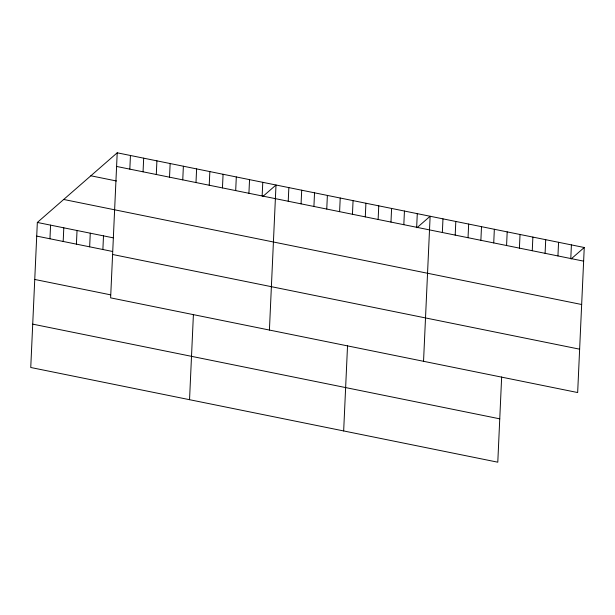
<?xml version="1.0" encoding="UTF-8"?>
<svg xmlns="http://www.w3.org/2000/svg" width="615" height="615" viewBox="0 0 615 615"><rect width="100%" height="100%" fill="white"/><g stroke="black" fill="none" stroke-linecap="round" stroke-linejoin="round"><path stroke-width="0.92" d="M117.211 152.804L110.623 297.852L577.662 392.547L584.25 247.507L117.211 152.804L37.338 222.453L30.75 367.493L497.789 462.196L501.655 376.941M49.953 238.774L50.568 225.136M63.184 241.457L63.799 227.819M76.414 244.14L77.036 230.502M89.652 246.823L90.267 233.185M102.882 249.506L103.497 235.868M129.827 169.133L130.449 155.487M143.057 171.816L143.679 158.17M156.295 174.499L156.91 160.853M169.525 177.181L170.147 163.544M182.755 179.864L183.378 166.227M195.993 182.547L196.608 168.91M189.543 399.688L193.41 314.442M209.223 185.23L209.846 171.593M222.453 187.913L223.076 174.276M235.691 190.596L236.306 176.959M248.921 193.279L249.544 179.642M262.151 195.962L262.774 182.324M269.416 330.047L276.004 185.007L262.828 196.5M288.227 201.251L288.85 187.606M301.073 203.849L301.696 190.212M313.919 206.456L314.534 192.818M326.757 209.062L327.38 195.424M339.603 211.668L340.226 198.022M352.449 214.266L353.064 200.628M343.662 430.946L347.536 345.692M365.295 216.872L365.91 203.234M378.133 219.478L378.755 205.84M390.979 222.084L391.594 208.439M403.824 224.683L404.439 211.045M416.663 227.289L417.285 213.651M423.543 361.297L430.131 216.257L416.947 227.75M442.354 232.501L442.969 218.855M455.192 235.099L455.815 221.462M468.038 237.705L468.661 224.068M480.884 240.311L481.499 226.674M493.73 242.917L494.345 229.272M506.568 245.516L507.191 231.878M519.414 248.122L520.029 234.484M532.259 250.728L532.874 237.09M545.098 253.334L545.72 239.696M557.943 255.932L558.566 242.295M570.789 258.538L571.404 244.901M571.074 259L584.25 247.507M116.596 166.45L583.627 261.144M90.851 175.79L116.435 180.979M63.699 199.468L581.659 304.51M37.338 222.453L113.206 237.836M36.715 236.091L112.583 251.474M112.599 254.487L579.63 349.182M34.748 279.456L110.615 294.839M32.718 324.136L499.757 418.83"/></g></svg>
